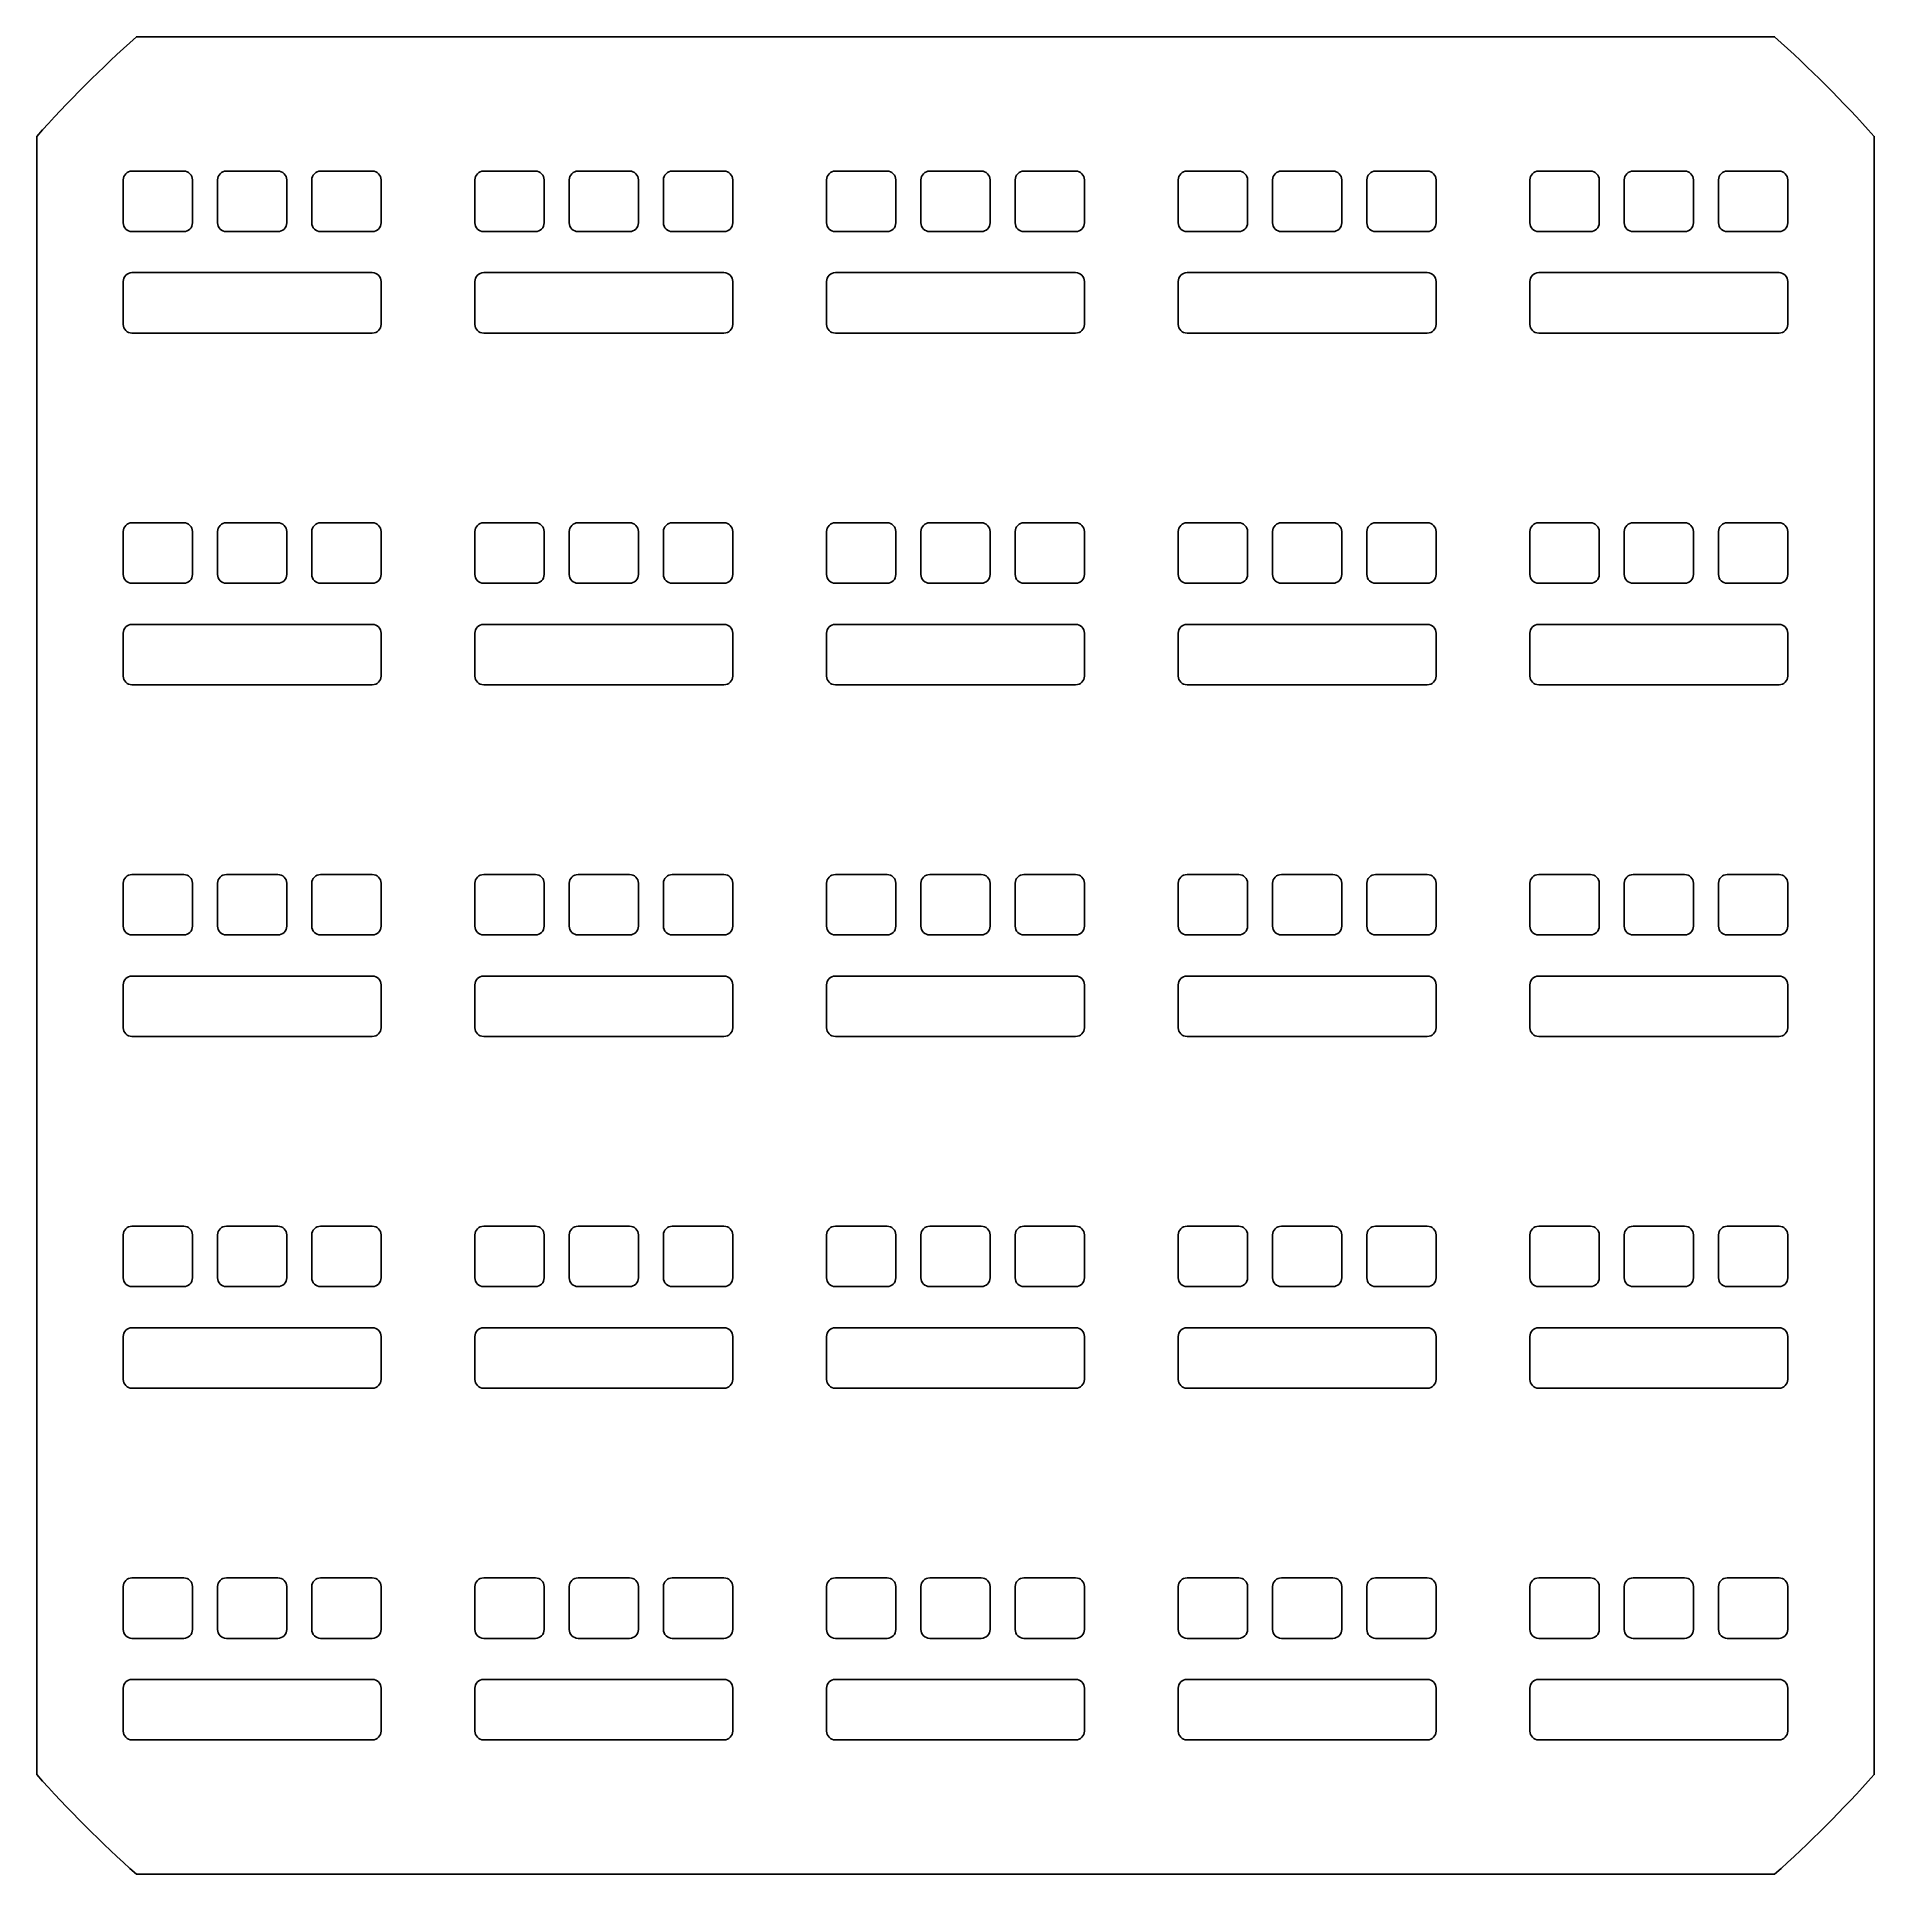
# Model space of a CAD drawing. Header units: millimetres. Extents: x -78 to 78, y -78 to 78.
import ezdxf

# ---------------------------------------------------------------- set-up
doc = ezdxf.new("R2010")
doc.units = ezdxf.units.MM
doc.layers.add('recombination_slash_interlayer_precise', color=6, linetype='Continuous')
doc.layers.add('wafer_outline', color=3, linetype='Continuous')

msp = doc.modelspace()

# ---------------------------------------------------------------- linework, layer by layer
at = {"layer": 'recombination_slash_interlayer_precise'}
for points in [[(-65.09, 62.5), (-65.09, 66.16, 0.414214), (-65.84, 66.91), (-70.25, 66.91, 0.414214), (-71, 66.16), (-71, 62.5, 0.414214), (-70.25, 61.75), (-65.84, 61.75, 0.414214)], [(-57.05, 62.5), (-57.05, 66.16, 0.414214), (-57.8, 66.91), (-62.2, 66.91, 0.414214), (-62.95, 66.16), (-62.95, 62.5, 0.414214), (-62.2, 61.75), (-57.8, 61.75, 0.414214)], [(-54.91, 62.5), (-54.91, 66.16, -0.414214), (-54.16, 66.91), (-49.75, 66.91, -0.414214), (-49, 66.16), (-49, 62.5, -0.414214), (-49.75, 61.75), (-54.16, 61.75, -0.414214)], [(-35.09, 62.5), (-35.09, 66.16, 0.414214), (-35.84, 66.91), (-40.25, 66.91, 0.414214), (-41, 66.16), (-41, 62.5, 0.414214), (-40.25, 61.75), (-35.84, 61.75, 0.414214)], [(-27.05, 62.5), (-27.05, 66.16, 0.414214), (-27.8, 66.91), (-32.2, 66.91, 0.414214), (-32.95, 66.16), (-32.95, 62.5, 0.414214), (-32.2, 61.75), (-27.8, 61.75, 0.414214)], [(-24.91, 62.5), (-24.91, 66.16, -0.414214), (-24.16, 66.91), (-19.75, 66.91, -0.414214), (-19, 66.16), (-19, 62.5, -0.414214), (-19.75, 61.75), (-24.16, 61.75, -0.414214)], [(-5.09, 62.5), (-5.09, 66.16, 0.414214), (-5.84, 66.91), (-10.25, 66.91, 0.414214), (-11, 66.16), (-11, 62.5, 0.414214), (-10.25, 61.75), (-5.84, 61.75, 0.414214)], [(2.95, 62.5), (2.95, 66.16, 0.414214), (2.2, 66.91), (-2.2, 66.91, 0.414214), (-2.95, 66.16), (-2.95, 62.5, 0.414214), (-2.2, 61.75), (2.2, 61.75, 0.414214)], [(5.09, 62.5), (5.09, 66.16, -0.414214), (5.84, 66.91), (10.25, 66.91, -0.414214), (11, 66.16), (11, 62.5, -0.414214), (10.25, 61.75), (5.84, 61.75, -0.414214)], [(24.91, 62.5), (24.91, 66.16, 0.414214), (24.16, 66.91), (19.75, 66.91, 0.414214), (19, 66.16), (19, 62.5, 0.414214), (19.75, 61.75), (24.16, 61.75, 0.414214)], [(32.95, 62.5), (32.95, 66.16, 0.414214), (32.2, 66.91), (27.8, 66.91, 0.414214), (27.05, 66.16), (27.05, 62.5, 0.414214), (27.8, 61.75), (32.2, 61.75, 0.414214)], [(35.09, 62.5), (35.09, 66.16, -0.414214), (35.84, 66.91), (40.25, 66.91, -0.414214), (41, 66.16), (41, 62.5, -0.414214), (40.25, 61.75), (35.84, 61.75, -0.414214)], [(54.91, 62.5), (54.91, 66.16, 0.414214), (54.16, 66.91), (49.75, 66.91, 0.414214), (49, 66.16), (49, 62.5, 0.414214), (49.75, 61.75), (54.16, 61.75, 0.414214)], [(62.95, 62.5), (62.95, 66.16, 0.414214), (62.2, 66.91), (57.8, 66.91, 0.414214), (57.05, 66.16), (57.05, 62.5, 0.414214), (57.8, 61.75), (62.2, 61.75, 0.414214)], [(65.09, 62.5), (65.09, 66.16, -0.414214), (65.84, 66.91), (70.25, 66.91, -0.414214), (71, 66.16), (71, 62.5, -0.414214), (70.25, 61.75), (65.84, 61.75, -0.414214)], [(-71, 53.84), (-71, 57.5, -0.414214), (-70.25, 58.25), (-49.75, 58.25, -0.414214), (-49, 57.5), (-49, 53.84, -0.414214), (-49.75, 53.09), (-70.25, 53.09, -0.414214)], [(-41, 53.84), (-41, 57.5, -0.414214), (-40.25, 58.25), (-19.75, 58.25, -0.414214), (-19, 57.5), (-19, 53.84, -0.414214), (-19.75, 53.09), (-40.25, 53.09, -0.414214)], [(-11, 53.84), (-11, 57.5, -0.414214), (-10.25, 58.25), (10.25, 58.25, -0.414214), (11, 57.5), (11, 53.84, -0.414214), (10.25, 53.09), (-10.25, 53.09, -0.414214)], [(19, 53.84), (19, 57.5, -0.414214), (19.75, 58.25), (40.25, 58.25, -0.414214), (41, 57.5), (41, 53.84, -0.414214), (40.25, 53.09), (19.75, 53.09, -0.414214)], [(49, 53.84), (49, 57.5, -0.414214), (49.75, 58.25), (70.25, 58.25, -0.414214), (71, 57.5), (71, 53.84, -0.414214), (70.25, 53.09), (49.75, 53.09, -0.414214)], [(-65.09, 32.5), (-65.09, 36.16, 0.414214), (-65.84, 36.91), (-70.25, 36.91, 0.414214), (-71, 36.16), (-71, 32.5, 0.414214), (-70.25, 31.75), (-65.84, 31.75, 0.414214)], [(-57.05, 32.5), (-57.05, 36.16, 0.414214), (-57.8, 36.91), (-62.2, 36.91, 0.414214), (-62.95, 36.16), (-62.95, 32.5, 0.414214), (-62.2, 31.75), (-57.8, 31.75, 0.414214)], [(-54.91, 32.5), (-54.91, 36.16, -0.414214), (-54.16, 36.91), (-49.75, 36.91, -0.414214), (-49, 36.16), (-49, 32.5, -0.414214), (-49.75, 31.75), (-54.16, 31.75, -0.414214)], [(-35.09, 32.5), (-35.09, 36.16, 0.414214), (-35.84, 36.91), (-40.25, 36.91, 0.414214), (-41, 36.16), (-41, 32.5, 0.414214), (-40.25, 31.75), (-35.84, 31.75, 0.414214)], [(-27.05, 32.5), (-27.05, 36.16, 0.414214), (-27.8, 36.91), (-32.2, 36.91, 0.414214), (-32.95, 36.16), (-32.95, 32.5, 0.414214), (-32.2, 31.75), (-27.8, 31.75, 0.414214)], [(-24.91, 32.5), (-24.91, 36.16, -0.414214), (-24.16, 36.91), (-19.75, 36.91, -0.414214), (-19, 36.16), (-19, 32.5, -0.414214), (-19.75, 31.75), (-24.16, 31.75, -0.414214)], [(-5.09, 32.5), (-5.09, 36.16, 0.414214), (-5.84, 36.91), (-10.25, 36.91, 0.414214), (-11, 36.16), (-11, 32.5, 0.414214), (-10.25, 31.75), (-5.84, 31.75, 0.414214)], [(2.95, 32.5), (2.95, 36.16, 0.414214), (2.2, 36.91), (-2.2, 36.91, 0.414214), (-2.95, 36.16), (-2.95, 32.5, 0.414214), (-2.2, 31.75), (2.2, 31.75, 0.414214)], [(5.09, 32.5), (5.09, 36.16, -0.414214), (5.84, 36.91), (10.25, 36.91, -0.414214), (11, 36.16), (11, 32.5, -0.414214), (10.25, 31.75), (5.84, 31.75, -0.414214)], [(24.91, 32.5), (24.91, 36.16, 0.414214), (24.16, 36.91), (19.75, 36.91, 0.414214), (19, 36.16), (19, 32.5, 0.414214), (19.75, 31.75), (24.16, 31.75, 0.414214)], [(32.95, 32.5), (32.95, 36.16, 0.414214), (32.2, 36.91), (27.8, 36.91, 0.414214), (27.05, 36.16), (27.05, 32.5, 0.414214), (27.8, 31.75), (32.2, 31.75, 0.414214)], [(35.09, 32.5), (35.09, 36.16, -0.414214), (35.84, 36.91), (40.25, 36.91, -0.414214), (41, 36.16), (41, 32.5, -0.414214), (40.25, 31.75), (35.84, 31.75, -0.414214)], [(54.91, 32.5), (54.91, 36.16, 0.414214), (54.16, 36.91), (49.75, 36.91, 0.414214), (49, 36.16), (49, 32.5, 0.414214), (49.75, 31.75), (54.16, 31.75, 0.414214)], [(62.95, 32.5), (62.95, 36.16, 0.414214), (62.2, 36.91), (57.8, 36.91, 0.414214), (57.05, 36.16), (57.05, 32.5, 0.414214), (57.8, 31.75), (62.2, 31.75, 0.414214)], [(65.09, 32.5), (65.09, 36.16, -0.414214), (65.84, 36.91), (70.25, 36.91, -0.414214), (71, 36.16), (71, 32.5, -0.414214), (70.25, 31.75), (65.84, 31.75, -0.414214)], [(-71, 23.84), (-71, 27.5, -0.414214), (-70.25, 28.25), (-49.75, 28.25, -0.414214), (-49, 27.5), (-49, 23.84, -0.414214), (-49.75, 23.09), (-70.25, 23.09, -0.414214)], [(-41, 23.84), (-41, 27.5, -0.414214), (-40.25, 28.25), (-19.75, 28.25, -0.414214), (-19, 27.5), (-19, 23.84, -0.414214), (-19.75, 23.09), (-40.25, 23.09, -0.414214)], [(-11, 23.84), (-11, 27.5, -0.414214), (-10.25, 28.25), (10.25, 28.25, -0.414214), (11, 27.5), (11, 23.84, -0.414214), (10.25, 23.09), (-10.25, 23.09, -0.414214)], [(19, 23.84), (19, 27.5, -0.414214), (19.75, 28.25), (40.25, 28.25, -0.414214), (41, 27.5), (41, 23.84, -0.414214), (40.25, 23.09), (19.75, 23.09, -0.414214)], [(49, 23.84), (49, 27.5, -0.414214), (49.75, 28.25), (70.25, 28.25, -0.414214), (71, 27.5), (71, 23.84, -0.414214), (70.25, 23.09), (49.75, 23.09, -0.414214)], [(-65.09, 2.5), (-65.09, 6.16, 0.414214), (-65.84, 6.91), (-70.25, 6.91, 0.414214), (-71, 6.16), (-71, 2.5, 0.414214), (-70.25, 1.75), (-65.84, 1.75, 0.414214)], [(-57.05, 2.5), (-57.05, 6.16, 0.414214), (-57.8, 6.91), (-62.2, 6.91, 0.414214), (-62.95, 6.16), (-62.95, 2.5, 0.414214), (-62.2, 1.75), (-57.8, 1.75, 0.414214)], [(-54.91, 2.5), (-54.91, 6.16, -0.414214), (-54.16, 6.91), (-49.75, 6.91, -0.414214), (-49, 6.16), (-49, 2.5, -0.414214), (-49.75, 1.75), (-54.16, 1.75, -0.414214)], [(-35.09, 2.5), (-35.09, 6.16, 0.414214), (-35.84, 6.91), (-40.25, 6.91, 0.414214), (-41, 6.16), (-41, 2.5, 0.414214), (-40.25, 1.75), (-35.84, 1.75, 0.414214)], [(-27.05, 2.5), (-27.05, 6.16, 0.414214), (-27.8, 6.91), (-32.2, 6.91, 0.414214), (-32.95, 6.16), (-32.95, 2.5, 0.414214), (-32.2, 1.75), (-27.8, 1.75, 0.414214)], [(-24.91, 2.5), (-24.91, 6.16, -0.414214), (-24.16, 6.91), (-19.75, 6.91, -0.414214), (-19, 6.16), (-19, 2.5, -0.414214), (-19.75, 1.75), (-24.16, 1.75, -0.414214)], [(-5.09, 2.5), (-5.09, 6.16, 0.414214), (-5.84, 6.91), (-10.25, 6.91, 0.414214), (-11, 6.16), (-11, 2.5, 0.414214), (-10.25, 1.75), (-5.84, 1.75, 0.414214)], [(2.95, 2.5), (2.95, 6.16, 0.414214), (2.2, 6.91), (-2.2, 6.91, 0.414214), (-2.95, 6.16), (-2.95, 2.5, 0.414214), (-2.2, 1.75), (2.2, 1.75, 0.414214)], [(5.09, 2.5), (5.09, 6.16, -0.414214), (5.84, 6.91), (10.25, 6.91, -0.414214), (11, 6.16), (11, 2.5, -0.414214), (10.25, 1.75), (5.84, 1.75, -0.414214)], [(24.91, 2.5), (24.91, 6.16, 0.414214), (24.16, 6.91), (19.75, 6.91, 0.414214), (19, 6.16), (19, 2.5, 0.414214), (19.75, 1.75), (24.16, 1.75, 0.414214)], [(32.95, 2.5), (32.95, 6.16, 0.414214), (32.2, 6.91), (27.8, 6.91, 0.414214), (27.05, 6.16), (27.05, 2.5, 0.414214), (27.8, 1.75), (32.2, 1.75, 0.414214)], [(35.09, 2.5), (35.09, 6.16, -0.414214), (35.84, 6.91), (40.25, 6.91, -0.414214), (41, 6.16), (41, 2.5, -0.414214), (40.25, 1.75), (35.84, 1.75, -0.414214)], [(54.91, 2.5), (54.91, 6.16, 0.414214), (54.16, 6.91), (49.75, 6.91, 0.414214), (49, 6.16), (49, 2.5, 0.414214), (49.75, 1.75), (54.16, 1.75, 0.414214)], [(62.95, 2.5), (62.95, 6.16, 0.414214), (62.2, 6.91), (57.8, 6.91, 0.414214), (57.05, 6.16), (57.05, 2.5, 0.414214), (57.8, 1.75), (62.2, 1.75, 0.414214)], [(65.09, 2.5), (65.09, 6.16, -0.414214), (65.84, 6.91), (70.25, 6.91, -0.414214), (71, 6.16), (71, 2.5, -0.414214), (70.25, 1.75), (65.84, 1.75, -0.414214)], [(-71, -6.16), (-71, -2.5, -0.414214), (-70.25, -1.75), (-49.75, -1.75, -0.414214), (-49, -2.5), (-49, -6.16, -0.414214), (-49.75, -6.91), (-70.25, -6.91, -0.414214)], [(-41, -6.16), (-41, -2.5, -0.414214), (-40.25, -1.75), (-19.75, -1.75, -0.414214), (-19, -2.5), (-19, -6.16, -0.414214), (-19.75, -6.91), (-40.25, -6.91, -0.414214)], [(-11, -6.16), (-11, -2.5, -0.414214), (-10.25, -1.75), (10.25, -1.75, -0.414214), (11, -2.5), (11, -6.16, -0.414214), (10.25, -6.91), (-10.25, -6.91, -0.414214)], [(19, -6.16), (19, -2.5, -0.414214), (19.75, -1.75), (40.25, -1.75, -0.414214), (41, -2.5), (41, -6.16, -0.414214), (40.25, -6.91), (19.75, -6.91, -0.414214)], [(49, -6.16), (49, -2.5, -0.414214), (49.75, -1.75), (70.25, -1.75, -0.414214), (71, -2.5), (71, -6.16, -0.414214), (70.25, -6.91), (49.75, -6.91, -0.414214)], [(-65.09, -27.5), (-65.09, -23.84, 0.414214), (-65.84, -23.09), (-70.25, -23.09, 0.414214), (-71, -23.84), (-71, -27.5, 0.414214), (-70.25, -28.25), (-65.84, -28.25, 0.414214)], [(-57.05, -27.5), (-57.05, -23.84, 0.414214), (-57.8, -23.09), (-62.2, -23.09, 0.414214), (-62.95, -23.84), (-62.95, -27.5, 0.414214), (-62.2, -28.25), (-57.8, -28.25, 0.414214)], [(-54.91, -27.5), (-54.91, -23.84, -0.414214), (-54.16, -23.09), (-49.75, -23.09, -0.414214), (-49, -23.84), (-49, -27.5, -0.414214), (-49.75, -28.25), (-54.16, -28.25, -0.414214)], [(-35.09, -27.5), (-35.09, -23.84, 0.414214), (-35.84, -23.09), (-40.25, -23.09, 0.414214), (-41, -23.84), (-41, -27.5, 0.414214), (-40.25, -28.25), (-35.84, -28.25, 0.414214)], [(-27.05, -27.5), (-27.05, -23.84, 0.414214), (-27.8, -23.09), (-32.2, -23.09, 0.414214), (-32.95, -23.84), (-32.95, -27.5, 0.414214), (-32.2, -28.25), (-27.8, -28.25, 0.414214)], [(-24.91, -27.5), (-24.91, -23.84, -0.414214), (-24.16, -23.09), (-19.75, -23.09, -0.414214), (-19, -23.84), (-19, -27.5, -0.414214), (-19.75, -28.25), (-24.16, -28.25, -0.414214)], [(-5.09, -27.5), (-5.09, -23.84, 0.414214), (-5.84, -23.09), (-10.25, -23.09, 0.414214), (-11, -23.84), (-11, -27.5, 0.414214), (-10.25, -28.25), (-5.84, -28.25, 0.414214)], [(2.95, -27.5), (2.95, -23.84, 0.414214), (2.2, -23.09), (-2.2, -23.09, 0.414214), (-2.95, -23.84), (-2.95, -27.5, 0.414214), (-2.2, -28.25), (2.2, -28.25, 0.414214)], [(5.09, -27.5), (5.09, -23.84, -0.414214), (5.84, -23.09), (10.25, -23.09, -0.414214), (11, -23.84), (11, -27.5, -0.414214), (10.25, -28.25), (5.84, -28.25, -0.414214)], [(24.91, -27.5), (24.91, -23.84, 0.414214), (24.16, -23.09), (19.75, -23.09, 0.414214), (19, -23.84), (19, -27.5, 0.414214), (19.75, -28.25), (24.16, -28.25, 0.414214)], [(32.95, -27.5), (32.95, -23.84, 0.414214), (32.2, -23.09), (27.8, -23.09, 0.414214), (27.05, -23.84), (27.05, -27.5, 0.414214), (27.8, -28.25), (32.2, -28.25, 0.414214)], [(35.09, -27.5), (35.09, -23.84, -0.414214), (35.84, -23.09), (40.25, -23.09, -0.414214), (41, -23.84), (41, -27.5, -0.414214), (40.25, -28.25), (35.84, -28.25, -0.414214)], [(54.91, -27.5), (54.91, -23.84, 0.414214), (54.16, -23.09), (49.75, -23.09, 0.414214), (49, -23.84), (49, -27.5, 0.414214), (49.75, -28.25), (54.16, -28.25, 0.414214)], [(62.95, -27.5), (62.95, -23.84, 0.414214), (62.2, -23.09), (57.8, -23.09, 0.414214), (57.05, -23.84), (57.05, -27.5, 0.414214), (57.8, -28.25), (62.2, -28.25, 0.414214)], [(65.09, -27.5), (65.09, -23.84, -0.414214), (65.84, -23.09), (70.25, -23.09, -0.414214), (71, -23.84), (71, -27.5, -0.414214), (70.25, -28.25), (65.84, -28.25, -0.414214)], [(-71, -36.16), (-71, -32.5, -0.414214), (-70.25, -31.75), (-49.75, -31.75, -0.414214), (-49, -32.5), (-49, -36.16, -0.414214), (-49.75, -36.91), (-70.25, -36.91, -0.414214)], [(-41, -36.16), (-41, -32.5, -0.414214), (-40.25, -31.75), (-19.75, -31.75, -0.414214), (-19, -32.5), (-19, -36.16, -0.414214), (-19.75, -36.91), (-40.25, -36.91, -0.414214)], [(-11, -36.16), (-11, -32.5, -0.414214), (-10.25, -31.75), (10.25, -31.75, -0.414214), (11, -32.5), (11, -36.16, -0.414214), (10.25, -36.91), (-10.25, -36.91, -0.414214)], [(19, -36.16), (19, -32.5, -0.414214), (19.75, -31.75), (40.25, -31.75, -0.414214), (41, -32.5), (41, -36.16, -0.414214), (40.25, -36.91), (19.75, -36.91, -0.414214)], [(49, -36.16), (49, -32.5, -0.414214), (49.75, -31.75), (70.25, -31.75, -0.414214), (71, -32.5), (71, -36.16, -0.414214), (70.25, -36.91), (49.75, -36.91, -0.414214)], [(-65.09, -57.5), (-65.09, -53.84, 0.414214), (-65.84, -53.09), (-70.25, -53.09, 0.414214), (-71, -53.84), (-71, -57.5, 0.414214), (-70.25, -58.25), (-65.84, -58.25, 0.414214)], [(-57.05, -57.5), (-57.05, -53.84, 0.414214), (-57.8, -53.09), (-62.2, -53.09, 0.414214), (-62.95, -53.84), (-62.95, -57.5, 0.414214), (-62.2, -58.25), (-57.8, -58.25, 0.414214)], [(-54.91, -57.5), (-54.91, -53.84, -0.414214), (-54.16, -53.09), (-49.75, -53.09, -0.414214), (-49, -53.84), (-49, -57.5, -0.414214), (-49.75, -58.25), (-54.16, -58.25, -0.414214)], [(-35.09, -57.5), (-35.09, -53.84, 0.414214), (-35.84, -53.09), (-40.25, -53.09, 0.414214), (-41, -53.84), (-41, -57.5, 0.414214), (-40.25, -58.25), (-35.84, -58.25, 0.414214)], [(-27.05, -57.5), (-27.05, -53.84, 0.414214), (-27.8, -53.09), (-32.2, -53.09, 0.414214), (-32.95, -53.84), (-32.95, -57.5, 0.414214), (-32.2, -58.25), (-27.8, -58.25, 0.414214)], [(-24.91, -57.5), (-24.91, -53.84, -0.414214), (-24.16, -53.09), (-19.75, -53.09, -0.414214), (-19, -53.84), (-19, -57.5, -0.414214), (-19.75, -58.25), (-24.16, -58.25, -0.414214)], [(-5.09, -57.5), (-5.09, -53.84, 0.414214), (-5.84, -53.09), (-10.25, -53.09, 0.414214), (-11, -53.84), (-11, -57.5, 0.414214), (-10.25, -58.25), (-5.84, -58.25, 0.414214)], [(2.95, -57.5), (2.95, -53.84, 0.414214), (2.2, -53.09), (-2.2, -53.09, 0.414214), (-2.95, -53.84), (-2.95, -57.5, 0.414214), (-2.2, -58.25), (2.2, -58.25, 0.414214)], [(5.09, -57.5), (5.09, -53.84, -0.414214), (5.84, -53.09), (10.25, -53.09, -0.414214), (11, -53.84), (11, -57.5, -0.414214), (10.25, -58.25), (5.84, -58.25, -0.414214)], [(24.91, -57.5), (24.91, -53.84, 0.414214), (24.16, -53.09), (19.75, -53.09, 0.414214), (19, -53.84), (19, -57.5, 0.414214), (19.75, -58.25), (24.16, -58.25, 0.414214)], [(32.95, -57.5), (32.95, -53.84, 0.414214), (32.2, -53.09), (27.8, -53.09, 0.414214), (27.05, -53.84), (27.05, -57.5, 0.414214), (27.8, -58.25), (32.2, -58.25, 0.414214)], [(35.09, -57.5), (35.09, -53.84, -0.414214), (35.84, -53.09), (40.25, -53.09, -0.414214), (41, -53.84), (41, -57.5, -0.414214), (40.25, -58.25), (35.84, -58.25, -0.414214)], [(54.91, -57.5), (54.91, -53.84, 0.414214), (54.16, -53.09), (49.75, -53.09, 0.414214), (49, -53.84), (49, -57.5, 0.414214), (49.75, -58.25), (54.16, -58.25, 0.414214)], [(62.95, -57.5), (62.95, -53.84, 0.414214), (62.2, -53.09), (57.8, -53.09, 0.414214), (57.05, -53.84), (57.05, -57.5, 0.414214), (57.8, -58.25), (62.2, -58.25, 0.414214)], [(65.09, -57.5), (65.09, -53.84, -0.414214), (65.84, -53.09), (70.25, -53.09, -0.414214), (71, -53.84), (71, -57.5, -0.414214), (70.25, -58.25), (65.84, -58.25, -0.414214)], [(-71, -66.16), (-71, -62.5, -0.414214), (-70.25, -61.75), (-49.75, -61.75, -0.414214), (-49, -62.5), (-49, -66.16, -0.414214), (-49.75, -66.91), (-70.25, -66.91, -0.414214)], [(-41, -66.16), (-41, -62.5, -0.414214), (-40.25, -61.75), (-19.75, -61.75, -0.414214), (-19, -62.5), (-19, -66.16, -0.414214), (-19.75, -66.91), (-40.25, -66.91, -0.414214)], [(-11, -66.16), (-11, -62.5, -0.414214), (-10.25, -61.75), (10.25, -61.75, -0.414214), (11, -62.5), (11, -66.16, -0.414214), (10.25, -66.91), (-10.25, -66.91, -0.414214)], [(19, -66.16), (19, -62.5, -0.414214), (19.75, -61.75), (40.25, -61.75, -0.414214), (41, -62.5), (41, -66.16, -0.414214), (40.25, -66.91), (19.75, -66.91, -0.414214)], [(49, -66.16), (49, -62.5, -0.414214), (49.75, -61.75), (70.25, -61.75, -0.414214), (71, -62.5), (71, -66.16, -0.414214), (70.25, -66.91), (49.75, -66.91, -0.414214)]]:
    msp.add_lwpolyline(points, format="xyb", close=True, dxfattribs=at)
at = {"layer": 'wafer_outline'}
msp.add_lwpolyline([(-78.38, 69.87, -0.028648), (-69.87, 78.37), (69.87, 78.37, -0.028648), (78.37, 69.87), (78.37, -69.87, -0.028648), (69.87, -78.38), (-69.87, -78.38, -0.028648), (-78.38, -69.87)], format="xyb", close=True, dxfattribs=at)

doc.saveas('drawing.dxf')
